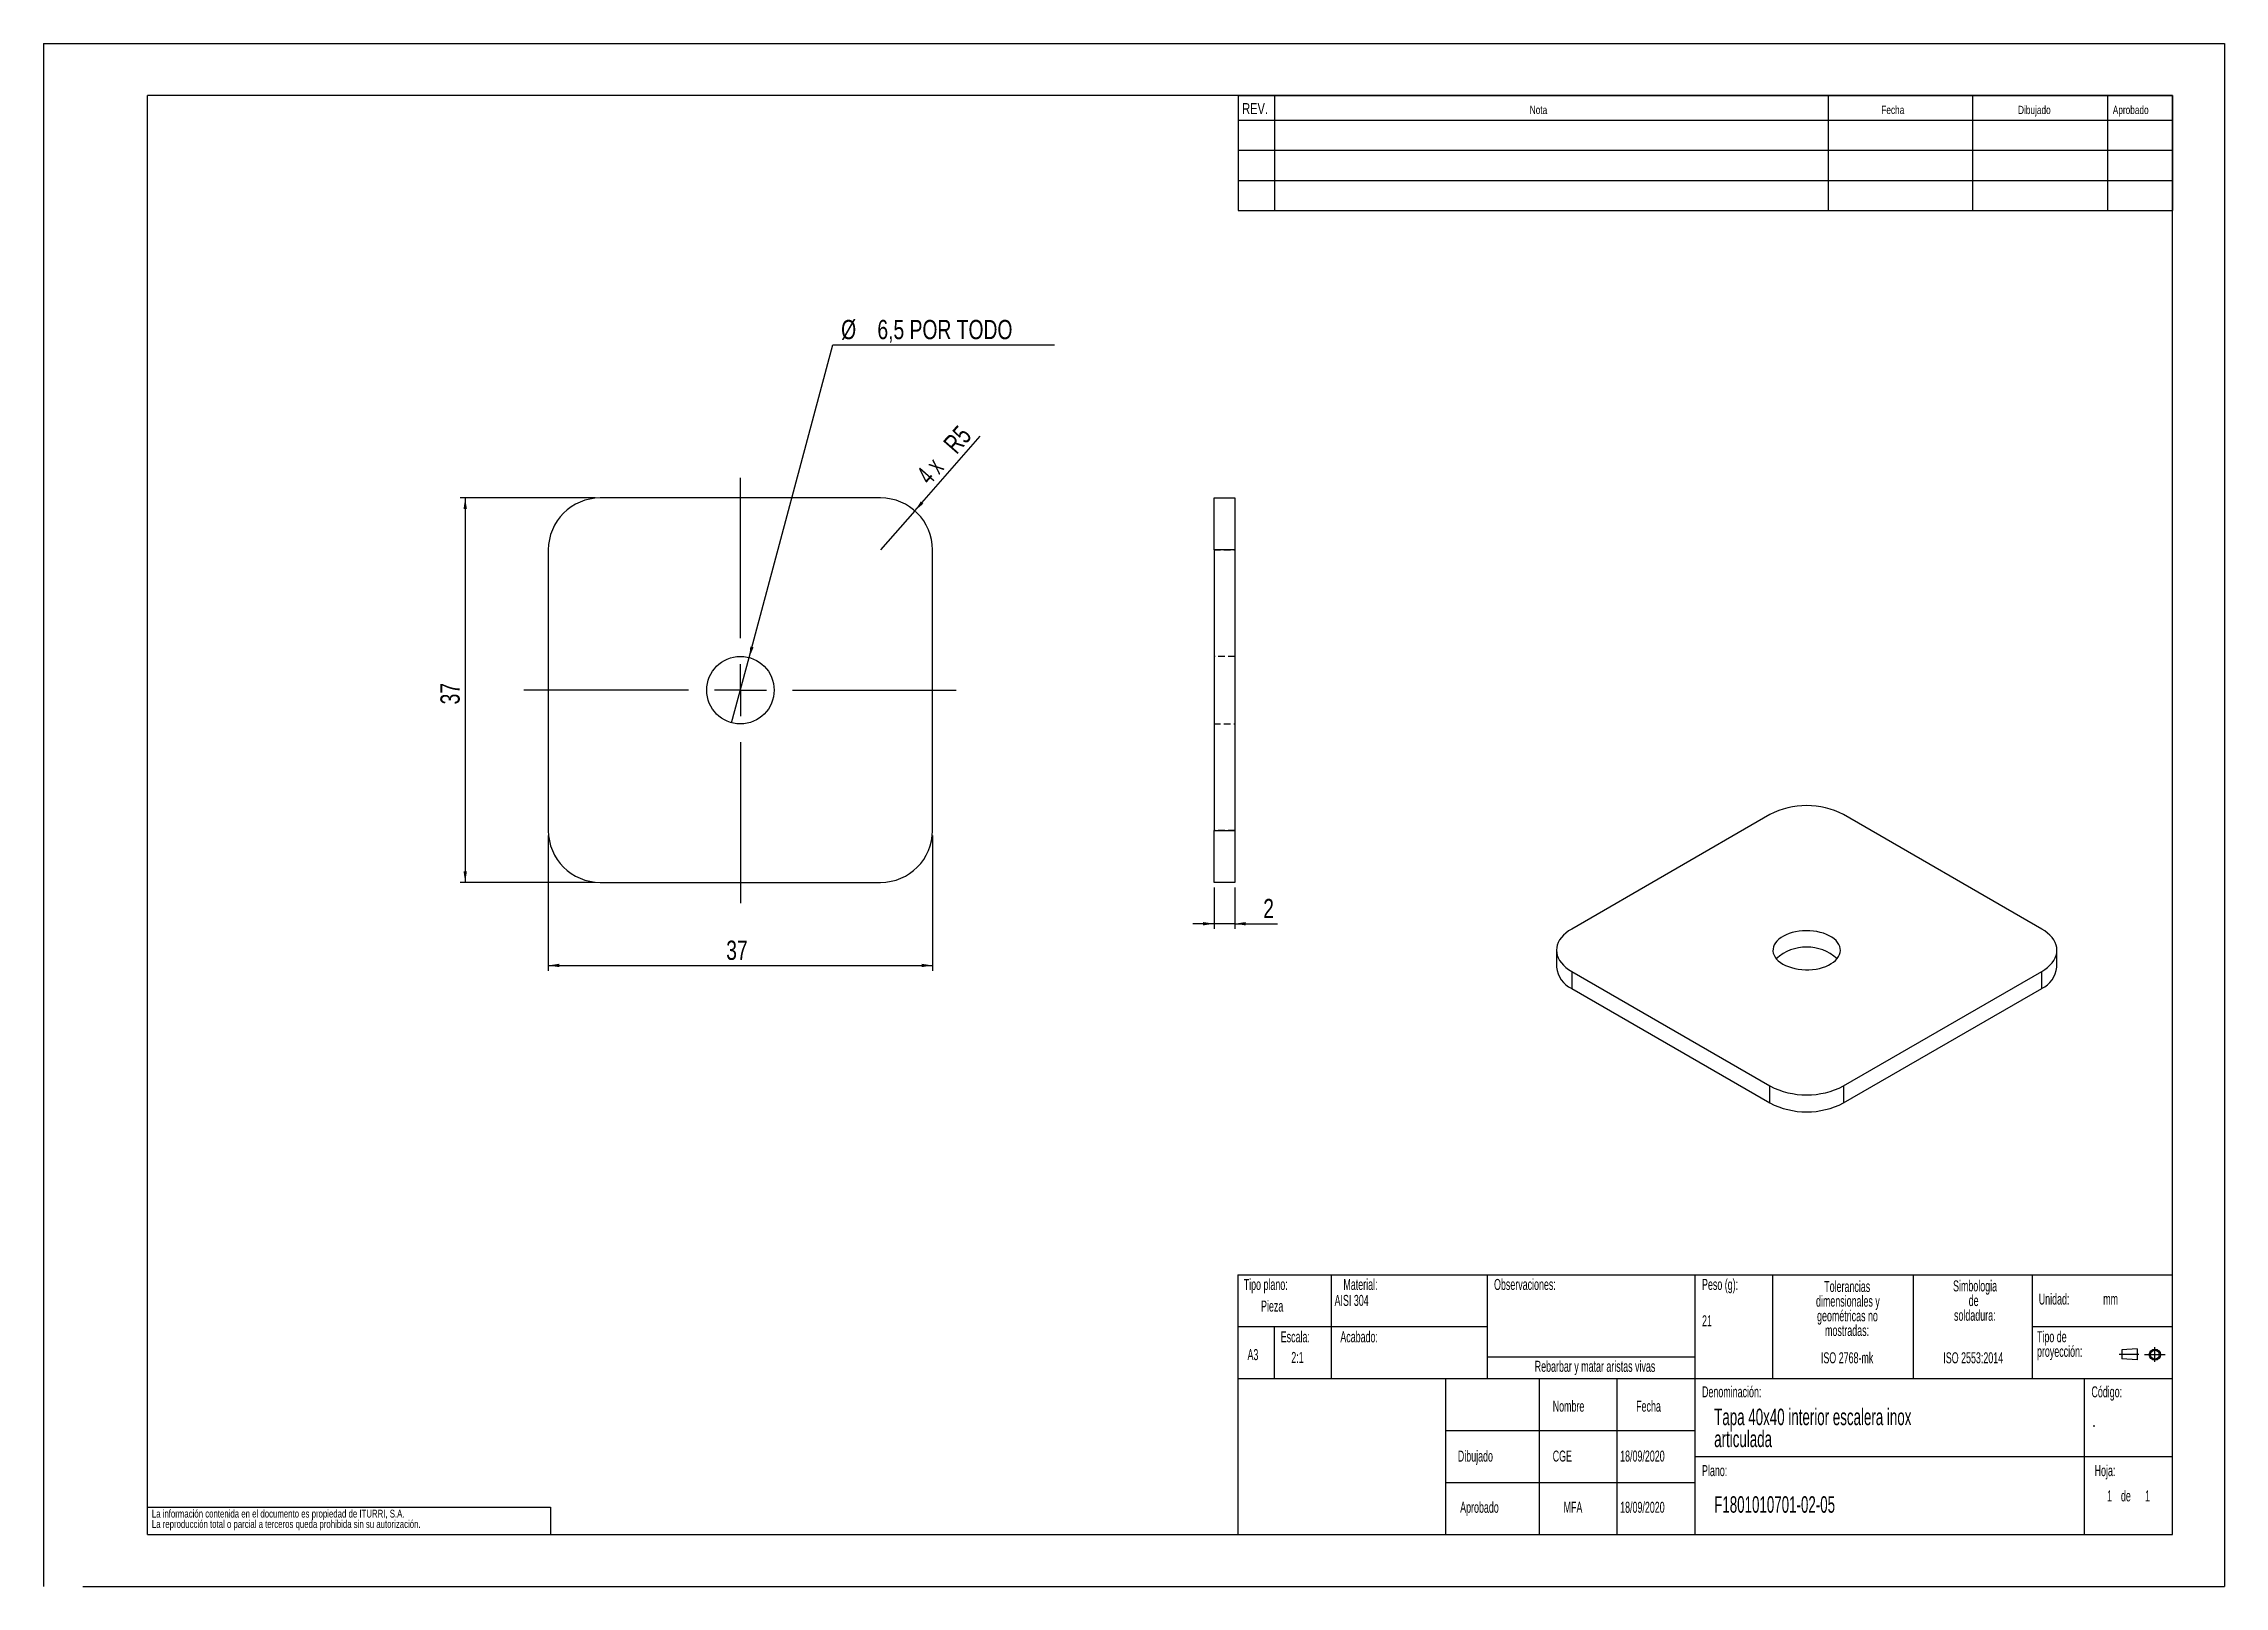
# Model space of a CAD drawing. Extents: x 0 to 2826, y 0 to 813.
# Drawn here: x 0 to 420, y 0 to 297 of the extents above.
import ezdxf

# ---------------------------------------------------------------- set-up
doc = ezdxf.new("R2010")
doc.units = 0
doc.linetypes.add('CENTERX2', pattern=[20.32, 12.7, -2.54, 2.54, -2.54])
doc.linetypes.add('HIDDEN', pattern=[1.905, 1.27, -0.635])
doc.layers.get('0').update_dxf_attribs({"linetype": 'CONTINUOUS'})
doc.layers.add('FORMATO', color=7, linetype='CONTINUOUS')
doc.layers.add('SLD-0', color=179, linetype='CONTINUOUS')
doc.styles.add('SLDTEXTSTYLE0', font='TXT', dxfattribs={"width": 0.605})
doc.styles.add('SLDTEXTSTYLE1', font='TXT', dxfattribs={"width": 0.75})
doc.styles.add('SLDTEXTSTYLE2', font='TXT', dxfattribs={"width": 0.666667})
doc.dimstyles.new('SLDDIMSTYLE0', dxfattribs={"dimtxt": 3.704167, "dimasz": 2.116667, "dimexe": 0, "dimexo": 0.0625, "dimgap": 0.926042, "dimtad": 1, "dimdec": 1, "dimlfac": 0.5, "dimrnd": 1e-09, "dimzin": 12, "dimtxsty": 'SLDTEXTSTYLE1', "dimsah": 1, "dimcen": 0.09, "dimazin": 3, "dimtfac": 1, "dimtdec": 1, "dimtofl": 0, "dimtmove": 0, "dimatfit": 3, "dimtolj": 1, "dimtzin": 12})
doc.dimstyles.new('SLDDIMSTYLE1', dxfattribs={"dimtxt": 3.704167, "dimasz": 2.116667, "dimexe": 0, "dimexo": 0.0625, "dimgap": 0.926042, "dimtad": 0, "dimtih": 1, "dimtoh": 1, "dimdec": 1, "dimlfac": 0.5, "dimrnd": 1e-09, "dimzin": 12, "dimtxsty": 'SLDTEXTSTYLE1', "dimblk1": 'NONE', "dimsah": 1, "dimcen": 0, "dimazin": 3, "dimtfac": 1, "dimtdec": 1, "dimtmove": 0, "dimatfit": 3, "dimtolj": 1, "dimtzin": 12})
doc.dimstyles.new('SLDDIMSTYLE2', dxfattribs={"dimtxt": 3.704167, "dimasz": 2.116667, "dimexe": 0, "dimexo": 0.0625, "dimgap": 0.926042, "dimtad": 1, "dimdec": 1, "dimlfac": 0.5, "dimrnd": 1e-09, "dimzin": 12, "dimtxsty": 'SLDTEXTSTYLE1', "dimsah": 1, "dimcen": 0, "dimazin": 3, "dimtfac": 1, "dimtdec": 1, "dimtofl": 0, "dimtmove": 0, "dimatfit": 3, "dimtolj": 1, "dimtzin": 12})
doc.dimstyles.new('SLDDIMSTYLE3', dxfattribs={"dimtxt": 3.704167, "dimasz": 2.116667, "dimexe": 0, "dimexo": 0.0625, "dimgap": 0.926042, "dimtad": 1, "dimdec": 1, "dimlfac": 0.5, "dimrnd": 1e-09, "dimzin": 12, "dimtxsty": 'SLDTEXTSTYLE1', "dimsah": 1, "dimcen": 0.09, "dimazin": 3, "dimtfac": 1, "dimtdec": 1, "dimtmove": 0, "dimatfit": 3, "dimtolj": 1, "dimtzin": 12})

# ---------------------------------------------------------------- blocks, each defined once
blk = doc.blocks.new('BLOQUE3')
at = {"color": 7, "linetype": 'CENTERX2'}
for p, q in [((397.92, 130.06), (394.8, 130.06)), ((398.88, 130.02), (402.16, 130.02)), ((400.52, 128.85), (400.52, 131.19))]:
    blk.add_line(p, q, dxfattribs=at)
at = {"color": 7, "linetype": 'CONTINUOUS'}
for p, q in [((397.68, 130.95), (395.23, 130.77)), ((395.23, 130.77), (395.23, 129.34)), ((397.68, 130.95), (397.68, 129.16)), ((397.68, 129.16), (395.23, 129.34))]:
    blk.add_line(p, q, dxfattribs=at)
for radius in [0.892, 0.713]:
    blk.add_circle((400.52, 130.02), radius, dxfattribs=at)
blk = doc.blocks.new('SW_NOTE_0')
at = {"layer": 'SLD-0', "color": 0, "attachment_point": 2, "style": 'SLDTEXTSTYLE0'}
for s, insert, char_height in [('dimensionales y', (7.54, -0.09), 2.1167), ('Tolerancias', (7.41, 2.73), 2.1167), ('geométricas no', (7.46, -2.92), 2.1167), ('mostradas:', (7.38, -5.74), 2.117)]:
    blk.add_mtext(s, dxfattribs=dict(at, insert=insert, char_height=char_height))
blk = doc.blocks.new('SW_NOTE_0_1')
at = {"layer": 'SLD-0', "color": 0, "attachment_point": 1, "style": 'SLDTEXTSTYLE0'}
for s, insert, char_height in [('Tipo de', (0, 2.73), 2.117), ('proyección:', (0, -0.09), 2.1167)]:
    blk.add_mtext(s, dxfattribs=dict(at, insert=insert, char_height=char_height))
blk = doc.blocks.new('SW_NOTE_0_2')
at = {"layer": 'SLD-0', "color": 0, "char_height": 2.117, "attachment_point": 2, "style": 'SLDTEXTSTYLE0'}
for s, insert in [('Simbologia', (7.11, 2.73)), ('de', (6.84, -0.09)), ('soldadura:', (7.06, -2.92))]:
    blk.add_mtext(s, dxfattribs=dict(at, insert=insert))
blk = doc.blocks.new('SW_NOTE_0_3')
at = {"layer": 'SLD-0', "color": 0, "char_height": 1.5, "attachment_point": 1, "style": 'SLDTEXTSTYLE1'}
for s, insert in [('La información contenida en el documento es propiedad de ITURRI, S.A.', (0, 1.93)), ('La reproducción total o parcial a terceros queda prohibida sin su autorización.', (0, -0.07))]:
    blk.add_mtext(s, dxfattribs=dict(at, insert=insert))
blk = doc.blocks.new('SW_NOTE_0_4')
at = {"layer": 'SLD-0', "color": 0, "char_height": 3.175, "attachment_point": 1, "style": 'SLDTEXTSTYLE0'}
for s, insert in [('Tapa 40x40 interior escalera inox', (0, 4.09)), ('articulada', (0, -0.14))]:
    blk.add_mtext(s, dxfattribs=dict(at, insert=insert))
blk = doc.blocks.new('SW_NOTE_0_5')
at = {"layer": 'SLD-0', "color": 0, "attachment_point": 2, "style": 'SLDTEXTSTYLE0'}
for s, insert, char_height in [('dimensionales y', (7.54, -0.09), 2.1167), ('Tolerancias', (7.41, 2.73), 2.1167), ('geométricas no', (7.46, -2.92), 2.1167), ('mostradas:', (7.38, -5.74), 2.117)]:
    blk.add_mtext(s, dxfattribs=dict(at, insert=insert, char_height=char_height))
blk = doc.blocks.new('SW_NOTE_0_6')
at = {"layer": 'SLD-0', "color": 0, "attachment_point": 1, "style": 'SLDTEXTSTYLE0'}
for s, insert, char_height in [('Tipo de', (0, 2.73), 2.117), ('proyección:', (0, -0.09), 2.1167)]:
    blk.add_mtext(s, dxfattribs=dict(at, insert=insert, char_height=char_height))
blk = doc.blocks.new('SW_NOTE_0_7')
at = {"layer": 'SLD-0', "color": 0, "char_height": 2.117, "attachment_point": 2, "style": 'SLDTEXTSTYLE0'}
for s, insert in [('Simbologia', (7.11, 2.73)), ('de', (6.84, -0.09)), ('soldadura:', (7.06, -2.92))]:
    blk.add_mtext(s, dxfattribs=dict(at, insert=insert))
blk = doc.blocks.new('SW_NOTE_0_8')
at = {"layer": 'SLD-0', "color": 0, "char_height": 1.5, "attachment_point": 1, "style": 'SLDTEXTSTYLE1'}
for s, insert in [('La información contenida en el documento es propiedad de ITURRI, S.A.', (0, 1.93)), ('La reproducción total o parcial a terceros queda prohibida sin su autorización.', (0, -0.07))]:
    blk.add_mtext(s, dxfattribs=dict(at, insert=insert))
blk = doc.blocks.new('SW_NOTE_0_9')
at = {"layer": 'SLD-0', "color": 0, "char_height": 3.175, "attachment_point": 1, "style": 'SLDTEXTSTYLE0'}
for s, insert in [('Tapa 40x40 interior escalera inox', (0, 4.09)), ('articulada', (0, -0.14))]:
    blk.add_mtext(s, dxfattribs=dict(at, insert=insert))
blk = doc.blocks.new('_D')
at = {"layer": 'FORMATO', "color": 7}
for p, q in [((106.2, 209.53), (80.2, 209.53)), ((81.2, 209.53), (81.2, 135.53)), ((106.2, 135.53), (80.2, 135.53))]:
    blk.add_line(p, q, dxfattribs=at)
for points in [[(81.2, 209.53), (80.87, 207.41), (81.52, 207.41)], [(81.2, 135.53), (81.52, 137.65), (80.87, 137.65)]]:
    blk.add_solid(points, dxfattribs=at)
at = {"layer": 'FORMATO', "color": 7, "insert": (76.42, 169.79), "char_height": 3.704, "attachment_point": 1, "rotation": 90, "style": 'SLDTEXTSTYLE1'}
blk.add_mtext('37', dxfattribs=at)
blk = doc.blocks.new('_D_1')
at = {"layer": 'FORMATO', "color": 7}
for p, q in [((97.2, 144.53), (97.2, 118.53)), ((171.2, 144.53), (171.2, 118.53)), ((97.2, 119.53), (171.2, 119.53))]:
    blk.add_line(p, q, dxfattribs=at)
for points in [[(97.2, 119.53), (99.31, 119.21), (99.31, 119.86)], [(171.2, 119.53), (169.08, 119.86), (169.08, 119.21)]]:
    blk.add_solid(points, dxfattribs=at)
at = {"layer": 'FORMATO', "color": 7, "insert": (131.46, 124.31), "char_height": 3.704, "attachment_point": 1, "style": 'SLDTEXTSTYLE1'}
blk.add_mtext('37', dxfattribs=at)
blk = doc.blocks.new('_D_2')
at = {"layer": 'FORMATO'}
for p, q in [((135.88, 178.81), (152.02, 239.03)), ((152.02, 239.03), (194.71, 239.03)), ((132.51, 166.25), (135.88, 178.81))]:
    blk.add_line(p, q, dxfattribs=at)
blk.add_solid([(135.88, 178.81), (136.74, 180.77), (136.11, 180.94)], dxfattribs=at)
at = {"layer": 'FORMATO', "attachment_point": 1, "style": 'SLDTEXTSTYLE1'}
for s, insert, char_height in [('%%c', (153.6, 243.81), 3.704), ('6,5 POR TODO', (160.58, 243.81), 3.7042)]:
    blk.add_mtext(s, dxfattribs=dict(at, insert=insert, char_height=char_height))
blk = doc.blocks.new('_NONE')
blk = doc.blocks.new('_D_3')
at = {"layer": 'FORMATO', "color": 7}
for q in [(180.37, 221.4), (161.2, 199.53)]:
    blk.add_line((167.79, 207.05), q, dxfattribs=at)
blk.add_solid([(167.79, 207.05), (169.43, 208.43), (168.94, 208.86)], dxfattribs=at)
at = {"layer": 'FORMATO', "color": 7, "char_height": 3.704, "attachment_point": 1, "rotation": 48.7447}
for s, insert, style in [('R5', (173.02, 220.22), 'SLDTEXTSTYLE1'), ('4 x', (167.85, 214.32), 'SLDTEXTSTYLE2')]:
    blk.add_mtext(s, dxfattribs=dict(at, insert=insert, style=style))
blk = doc.blocks.new('SW_CENTERMARKSYMBOL_0')
at = {"layer": 'FORMATO', "color": 0}
for p, q in [((0, 10), (0, 40.85)), ((0, 0), (0, 5)), ((-10, 0), (-41.7, 0)), ((0, 0), (-5, 0)), ((0, 0), (0, -5)), ((0, 0), (5, 0)), ((10, 0), (41.55, 0)), ((0, -10), (0, -41))]:
    blk.add_line(p, q, dxfattribs=at)
blk = doc.blocks.new('_D_4')
at = {"layer": 'FORMATO', "color": 7}
for p, q in [((225.41, 134.53), (225.41, 126.57)), ((229.41, 134.53), (229.41, 126.57)), ((225.41, 127.57), (221.34, 127.57)), ((229.41, 127.57), (225.41, 127.57)), ((229.41, 127.57), (237.63, 127.57))]:
    blk.add_line(p, q, dxfattribs=at)
for points in [[(225.41, 127.57), (223.29, 127.89), (223.29, 127.24)], [(229.41, 127.57), (231.53, 127.24), (231.53, 127.89)]]:
    blk.add_solid(points, dxfattribs=at)
at = {"layer": 'FORMATO', "color": 7, "insert": (234.89, 132.34), "char_height": 3.7, "attachment_point": 1, "style": 'SLDTEXTSTYLE1'}
blk.add_mtext('2', dxfattribs=at)

msp = doc.modelspace()

# ---------------------------------------------------------------- linework, layer by layer
at = {"color": 7, "linetype": 'CONTINUOUS'}
for p, q in [((0, 297), (420, 297)), ((0, 297), (0, 0)), ((420, 297), (420, 0)), ((410, 287), (20, 287)), ((20, 10), (20, 287)), ((410, 10), (410, 287)), ((161.2, 209.53), (107.2, 209.53)), ((225.41, 209.53), (229.41, 209.53)), ((225.41, 199.53), (225.41, 209.53)), ((229.41, 209.53), (229.41, 199.53)), ((97.2, 199.53), (97.2, 145.53)), ((171.2, 145.53), (171.2, 199.53)), ((229.41, 199.53), (225.41, 199.53)), ((225.41, 199.53), (225.41, 145.53)), ((229.41, 199.53), (229.41, 145.53)), ((332.48, 148.59), (294.3, 126.54)), ((384.81, 126.54), (346.63, 148.59)), ((225.41, 145.53), (229.41, 145.53)), ((225.41, 135.53), (225.41, 145.53)), ((229.41, 145.53), (229.41, 135.53)), ((107.2, 135.53), (161.2, 135.53)), ((229.41, 135.53), (225.41, 135.53)), ((291.37, 122.46), (291.37, 119.19)), ((387.74, 119.19), (387.74, 122.46)), ((294.3, 118.38), (332.48, 96.34)), ((294.3, 118.38), (294.3, 115.11)), ((346.63, 96.34), (384.81, 118.38)), ((384.81, 115.11), (384.81, 118.38)), ((294.3, 115.11), (332.48, 93.07)), ((346.63, 93.07), (384.81, 115.11)), ((332.48, 93.07), (332.48, 96.34)), ((346.63, 96.34), (346.63, 93.07)), ((230, 60), (410, 60)), ((230, 60), (230, 10)), ((20, 10), (410, 10)), ((7.53, 0), (420, 0))]:
    msp.add_line(p, q, dxfattribs=at)
at = {"color": 7, "linetype": 'HIDDEN'}
for p, q in [((225.41, 199.53), (229.41, 199.53)), ((229.41, 179.03), (225.41, 179.03)), ((225.41, 166.03), (229.41, 166.03)), ((229.41, 145.53), (225.41, 145.53))]:
    msp.add_line(p, q, dxfattribs=at)
at = {"color": 7, "linetype": 'CONTINUOUS', "flags": 128}
for points in [[(294.3, 126.54), (293.71, 126.17), (293.18, 125.77), (292.71, 125.35), (292.31, 124.9), (291.97, 124.44), (291.71, 123.95), (291.52, 123.46), (291.41, 122.96), (291.37, 122.46), (291.41, 121.96), (291.52, 121.46), (291.71, 120.97), (291.97, 120.49), (292.31, 120.02), (292.71, 119.57), (293.18, 119.15), (293.71, 118.75), (294.3, 118.38)], [(334.96, 119.81), (335.47, 119.54), (336.03, 119.31), (336.63, 119.11), (337.27, 118.95), (337.93, 118.83), (338.61, 118.75), (339.3, 118.71), (339.99, 118.72), (340.67, 118.76), (341.35, 118.85), (342, 118.98), (342.63, 119.15), (343.22, 119.36), (343.77, 119.6), (344.27, 119.88), (344.72, 120.18), (345.11, 120.51), (345.44, 120.86), (345.7, 121.23), (345.89, 121.62), (346.01, 122.01), (346.05, 122.41), (346.03, 122.81), (345.93, 123.2), (345.75, 123.59), (345.51, 123.97), (345.2, 124.32), (344.82, 124.66), (344.39, 124.97), (343.9, 125.25), (343.36, 125.5), (342.78, 125.72), (342.16, 125.9), (341.51, 126.04), (340.84, 126.14), (340.16, 126.2), (339.47, 126.21), (338.78, 126.19), (338.1, 126.12), (337.43, 126.01), (336.79, 125.86), (336.18, 125.67), (335.61, 125.44), (335.08, 125.18), (334.61, 124.89), (334.19, 124.58), (333.83, 124.24), (333.53, 123.87), (333.31, 123.5), (333.15, 123.11), (333.07, 122.71), (333.06, 122.31), (333.12, 121.91), (333.26, 121.52), (333.47, 121.14), (333.75, 120.77), (334.09, 120.43), (334.5, 120.1), (334.96, 119.81)], [(384.81, 118.38), (385.4, 118.75), (385.93, 119.15), (386.4, 119.57), (386.8, 120.02), (387.14, 120.49), (387.4, 120.97), (387.59, 121.46), (387.7, 121.96), (387.74, 122.46), (387.7, 122.96), (387.59, 123.46), (387.4, 123.95), (387.14, 124.44), (386.8, 124.9), (386.4, 125.35), (385.93, 125.77), (385.4, 126.17), (384.81, 126.54)]]:
    msp.add_lwpolyline(points, dxfattribs=at)
at = {"color": 7, "linetype": 'CONTINUOUS'}
msp.add_circle((134.2, 172.53), 6.5, dxfattribs=at)
for centre, radius, start, end in [((107.2, 199.53), 10, 90, 180), ((161.2, 199.53), 10, 0, 90), ((339.55, 135.01), 15.31, 62.4932, 117.5068), ((107.2, 145.53), 10, 180, 270), ((161.2, 145.53), 10, 270, 0), ((339.55, 114.3), 8.77, 48.1175, 131.8825), ((296.35, 119.68), 5, 185.5227, 245.7974), ((382.69, 119.72), 5.07, 294.6448, 354.0351), ((339.55, 109.92), 15.31, 242.4932, 297.5068), ((339.55, 106.65), 15.31, 242.4932, 297.5068)]:
    msp.add_arc(centre, radius, start, end, dxfattribs=at)
at = {"layer": 'FORMATO'}
for p, q in [((230.09, 287), (410, 287)), ((230.09, 287), (230.09, 264.87)), ((237.03, 287), (237.03, 264.87)), ((343.66, 287), (343.66, 264.87)), ((371.46, 287), (371.46, 264.87)), ((397.51, 287), (397.51, 264.87)), ((410, 287), (410, 264.87)), ((230.09, 282.27), (410, 282.27)), ((230.09, 276.47), (410, 276.47)), ((230.09, 270.67), (410, 270.67)), ((230.09, 264.87), (410, 264.87))]:
    msp.add_line(p, q, dxfattribs=at)
at = {"layer": 'SLD-0'}
for p, q in [((248, 60), (248, 40)), ((278, 60), (278, 40)), ((318, 60), (318, 40)), ((333, 60), (333, 40)), ((360.08, 60), (360.08, 40)), ((383, 60), (383, 40)), ((230, 50), (248, 50)), ((237, 50), (237, 40)), ((248, 50), (278, 50)), ((383, 50), (410, 50)), ((278, 44.16), (318, 44.16)), ((230, 40), (410, 40)), ((270, 40), (270, 10)), ((288, 40), (288, 10)), ((303, 40), (303, 10)), ((318, 40), (318, 10)), ((393, 40), (393, 10)), ((270, 30), (318, 30)), ((318, 25), (393, 25)), ((393, 25), (410, 25)), ((270, 20), (318, 20)), ((20, 15.25), (97.63, 15.25)), ((97.63, 15.25), (97.63, 10))]:
    msp.add_line(p, q, dxfattribs=at)

# ---------------------------------------------------------------- block references
at = {"color": 7, "linetype": 'CONTINUOUS', "xscale": 1.2, "yscale": 1.2, "zscale": 1.2}
msp.add_blockref('BLOQUE3', (-74.01, -111.41), dxfattribs=at)
msp.add_blockref('BLOQUE3', (-74.01, -111.41), dxfattribs=at)
at = {"layer": 'FORMATO', "color": 7}
msp.add_blockref('SW_CENTERMARKSYMBOL_0', (134.2, 172.53), dxfattribs=at)
at = {"layer": 'SLD-0'}
for name, p in [('SW_NOTE_0', (339.95, 56.06)), ('SW_NOTE_0_5', (339.95, 56.06)), ('SW_NOTE_0_2', (364.87, 56.17)), ('SW_NOTE_0_7', (364.87, 56.17)), ('SW_NOTE_0_1', (383.91, 46.39)), ('SW_NOTE_0_6', (383.91, 46.39)), ('SW_NOTE_0_4', (321.74, 30.12)), ('SW_NOTE_0_9', (321.74, 30.12)), ('SW_NOTE_0_3', (20.84, 12.82)), ('SW_NOTE_0_8', (20.84, 12.82))]:
    msp.add_blockref(name, p, dxfattribs=at)

# ---------------------------------------------------------------- texts
at = {"layer": 'FORMATO', "attachment_point": 1, "style": 'SLDTEXTSTYLE1'}
for s, insert, char_height in [('REV.', (230.84, 285.55), 2.117), ('Nota', (286.22, 285.03), 1.587), ('Fecha', (353.93, 285.03), 1.587), ('Dibujado', (380.26, 285.03), 1.587), ('Aprobado', (398.51, 285.03), 1.587)]:
    msp.add_mtext(s, dxfattribs=dict(at, insert=insert, char_height=char_height))
at = {"layer": 'SLD-0', "style": 'SLDTEXTSTYLE0'}
for s, insert, char_height, attachment_point in [('Tipo plano:', (231.13, 59.18), 2.1167, 1), ('Tipo plano:', (231.13, 59.18), 2.1167, 1), ('Material:', (250.33, 59.18), 2.117, 1), ('Material:', (250.33, 59.18), 2.117, 1), ('Observaciones:', (279.34, 59.18), 2.1167, 1), ('Observaciones:', (279.34, 59.18), 2.1167, 1), ('Peso (g):', (319.4, 59.18), 2.117, 1), ('Peso (g):', (319.4, 59.18), 2.117, 1), ('Pieza', (234.47, 55.02), 2.117, 1), ('Pieza', (234.47, 55.02), 2.117, 1), ('AISI 304', (248.63, 56.11), 2.117, 1), ('AISI 304', (248.63, 56.11), 2.117, 1), ('Unidad:', (384.25, 56.37), 2.117, 1), ('Unidad:', (384.25, 56.37), 2.117, 1), ('mm', (396.66, 56.37), 2.117, 1), ('mm', (396.66, 56.37), 2.117, 1), ('21', (319.4, 52.18), 2.117, 1), ('21', (319.4, 52.18), 2.117, 1), ('Escala:', (238.26, 49.1), 2.117, 1), ('Escala:', (238.26, 49.1), 2.117, 1), ('Acabado:', (249.74, 49.1), 2.117, 1), ('Acabado:', (249.74, 49.1), 2.117, 1), ('A3', (231.86, 45.67), 2.117, 1), ('A3', (231.86, 45.67), 2.117, 1), ('2:1', (240.29, 45.13), 2.117, 1), ('2:1', (240.29, 45.13), 2.117, 1), ('Rebarbar y matar aristas vivas', (298.79, 43.42), 2.1167, 2), ('Rebarbar y matar aristas vivas', (298.79, 43.42), 2.1167, 2), ('ISO 2768-mk', (347.34, 45.06), 2.1167, 2), ('ISO 2768-mk', (347.34, 45.06), 2.1167, 2), ('ISO 2553:2014', (371.63, 45.06), 2.1167, 2), ('ISO 2553:2014', (371.63, 45.06), 2.1167, 2), ('Denominación:', (319.4, 38.51), 2.1167, 1), ('Denominación:', (319.4, 38.51), 2.1167, 1), ('Código:', (394.4, 38.51), 2.117, 1), ('Código:', (394.4, 38.51), 2.117, 1), ('Nombre', (290.64, 35.75), 2.117, 1), ('Nombre', (290.64, 35.75), 2.117, 1), ('Fecha', (306.71, 35.75), 2.117, 1), ('Fecha', (306.71, 35.75), 2.117, 1), ('-', (394.59, 32.19), 2.12, 1), ('-', (394.59, 32.19), 2.12, 1), ('Dibujado', (272.37, 26.14), 2.117, 1), ('Dibujado', (272.37, 26.14), 2.117, 1), ('CGE', (290.64, 26.14), 2.117, 1), ('18/09/2020', (303.63, 26.14), 2.117, 1), ('Plano:', (319.4, 23.34), 2.117, 1), ('Plano:', (319.4, 23.34), 2.117, 1), ('Hoja:', (395.01, 23.34), 2.117, 1), ('Hoja:', (395.01, 23.34), 2.117, 1), ('F1801010701-02-05', (321.74, 17.35), 3.175, 1), ('F1801010701-02-05', (321.74, 17.35), 3.175, 1), ('1', (397.41, 18.47), 2.12, 1), ('1', (397.41, 18.47), 2.12, 1), ('1', (397.41, 18.47), 2.12, 1), ('1', (397.41, 18.47), 2.12, 1), ('de', (400.08, 18.47), 2.117, 1), ('de', (400.08, 18.47), 2.117, 1), ('de', (400.08, 18.47), 2.117, 1), ('de', (400.08, 18.47), 2.117, 1), ('1', (404.73, 18.47), 2.12, 1), ('1', (404.73, 18.47), 2.12, 1), ('1', (404.73, 18.47), 2.12, 1), ('1', (404.73, 18.47), 2.12, 1), ('Aprobado', (272.82, 16.28), 2.117, 1), ('Aprobado', (272.82, 16.28), 2.117, 1), ('MFA', (292.74, 16.28), 2.117, 1), ('18/09/2020', (303.63, 16.28), 2.117, 1)]:
    msp.add_mtext(s, dxfattribs=dict(at, insert=insert, char_height=char_height, attachment_point=attachment_point))

# ---------------------------------------------------------------- dimensions: what is measured, and where the dimension line sits
at = {"layer": 'FORMATO'}
dim = msp.add_diameter_dim_2p(p1=(132.51, 166.25), p2=(135.88, 178.81), text='<> POR TODO\\P', dimstyle='SLDDIMSTYLE1', dxfattribs=at)
dim.commit()
dim.dimension.update_dxf_attribs({"geometry": '_D_2', "text_midpoint": (174.16, 241.98), "dimtype": 163})
at = {"layer": 'FORMATO', "color": 7}
dim = msp.add_radius_dim(center=(161.2, 199.53), mpoint=(167.79, 207.05), text='4 x <>', dimstyle='SLDDIMSTYLE2', dxfattribs=at)
dim.commit()
dim.dimension.update_dxf_attribs({"geometry": '_D_3', "text_midpoint": (176.02, 216.44), "dimtype": 164})
dim = msp.add_linear_dim(base=(81.2, 135.53), p1=(107.2, 209.53), p2=(107.2, 135.53), angle=90, dimstyle='SLDDIMSTYLE0', dxfattribs=at)
dim.commit()
dim.dimension.update_dxf_attribs({"geometry": '_D', "text_midpoint": (81.2, 172.53), "dimtype": 160})
for base, p1, p2, dimstyle, picture, middle in [((171.2, 119.53), (97.2, 145.53), (171.2, 145.53), 'SLDDIMSTYLE0', '_D_1', (134.2, 119.53)), ((225.41, 127.57), (229.41, 135.53), (225.41, 135.53), 'SLDDIMSTYLE3', '_D_4', (236.26, 127.57))]:
    dim = msp.add_linear_dim(base=base, p1=p1, p2=p2, dimstyle=dimstyle, dxfattribs=at)
    dim.commit()
    dim.dimension.update_dxf_attribs({"geometry": picture, "text_midpoint": middle, "dimtype": 160})

doc.saveas('drawing.dxf')
